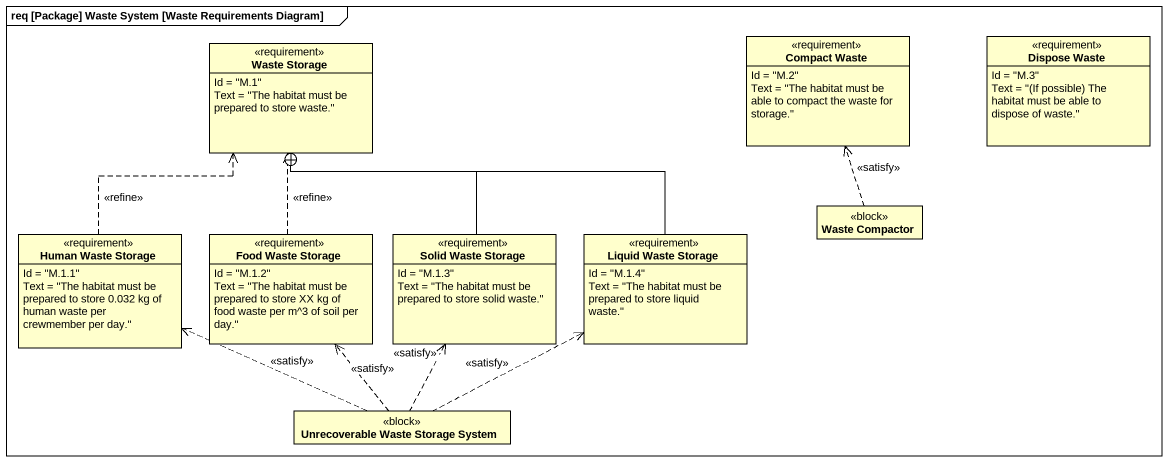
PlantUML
@startuml
mainframe req [Package] Waste System [Waste Requirements Diagram]
hide circle
hide empty members
class "Waste Storage" as Waste_Storage <<requirement>> {
  Id = "M.1"
  Text = "The habitat must be prepared to store waste."
}
class "Compact Waste" as Compact_Waste <<requirement>> {
  Id = "M.2"
  Text = "The habitat must be able to compact the waste for storage."
}
class "Dispose Waste" as Dispose_Waste <<requirement>> {
  Id = "M.3"
  {field} Text = "(If possible) The habitat must be able to dispose of waste."
}
class "Human Waste Storage" as Human_Waste_Storage <<requirement>> {
  Id = "M.1.1"
  Text = "The habitat must be prepared to store 0.032 kg of human waste per crewmember per day."
}
class "Food Waste Storage" as Food_Waste_Storage <<requirement>> {
  Id = "M.1.2"
  Text = "The habitat must be prepared to store XX kg of food waste per m^3 of soil per day."
}
class "Solid Waste Storage" as Solid_Waste_Storage <<requirement>> {
  Id = "M.1.3"
  Text = "The habitat must be prepared to store solid waste."
}
class "Liquid Waste Storage" as Liquid_Waste_Storage <<requirement>> {
  Id = "M.1.4"
  Text = "The habitat must be prepared to store liquid waste."
}
class "Waste Compactor" as Waste_Compactor <<block>>
class "Unrecoverable Waste Storage System" as Unrecoverable_Waste_Storage <<block>>
Human_Waste_Storage .up.> Waste_Storage : <<refine>>
Food_Waste_Storage .up.> Waste_Storage : <<refine>>
Solid_Waste_Storage -up-+ Waste_Storage
Liquid_Waste_Storage -left-+ Waste_Storage
Waste_Compactor .up.> Compact_Waste : <<satisfy>>
Unrecoverable_Waste_Storage .left.> Human_Waste_Storage : <<satisfy>>
Unrecoverable_Waste_Storage .up.> Food_Waste_Storage : <<satisfy>>
Unrecoverable_Waste_Storage .up.> Solid_Waste_Storage : <<satisfy>>
Unrecoverable_Waste_Storage .right.> Liquid_Waste_Storage : <<satisfy>>
@enduml
